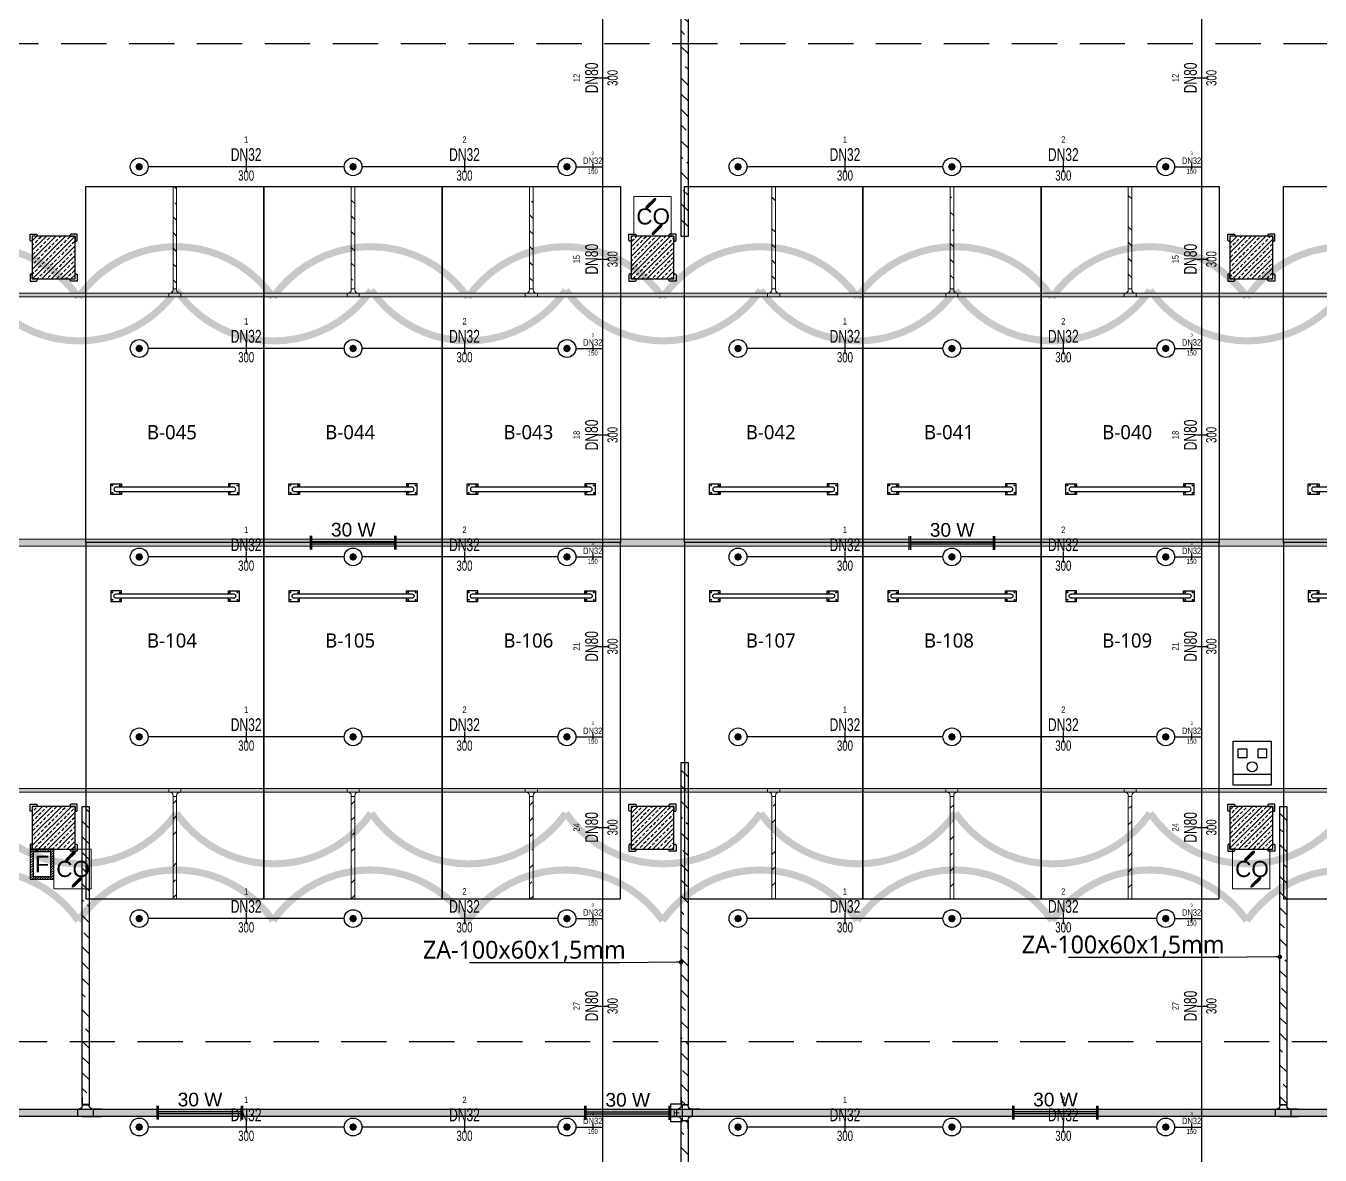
# Model space of a CAD drawing. Header units: millimetres. Extents: x -379292 to 1221486, y 92049 to 447512.
# Drawn here: x -141845 to -123689, y 252025 to 267871 of the extents above; entities that cross this region are included whole.
import ezdxf
from ezdxf import colors
from ezdxf.entities.mleader import LeaderData, LeaderLine
from ezdxf.enums import TextEntityAlignment as Align
from ezdxf.math import Vec2, Vec3

# ---------------------------------------------------------------- set-up
doc = ezdxf.new("R2010")
doc.units = ezdxf.units.MM
doc.linetypes.add('HIDDEN', pattern=[9.525, 6.35, -3.175])
for name, color, linetype in [('-M-YNGN-BORUID', 7, 'Continuous'), ('-M-YNGN-BORUUZUN', 7, 'Continuous'), ('-M-YNGN-BORUYUK', 7, 'Continuous'), ('-M-YNGN-SPR-YUK', 7, 'Continuous'), ('-M-YNGN-ZON2-CAP-', 7, 'Continuous'), ('-M-YNGN-ZON2-SPR-', 7, 'Continuous'), ('05_HATCH CONCRETE', 141, 'Continuous'), ('05_SYMBOL', 2, 'Continuous'), ('08_FIRE ALARM BUTTON', 4, 'Continuous'), ('08_LAMP', 4, 'Continuous'), ('08_SOCKET', 4, 'Continuous'), ('202-A-Y-MahalAd', 141, 'Continuous'), ('E_CT_ZA', 6, 'Continuous'), ('EYazı', 7, 'Continuous')]:
    doc.layers.add(name, color=color, linetype=linetype)
doc.layers.add('-M-YNGN-SPR-CAPCIZGI', color=188, linetype='Continuous', plot=False)
for name, color, linetype, lineweight in [('-M-YNGN-ZON2', 4, 'SP', 30), ('08_DEDECTOR', 3, 'Continuous', 9), ('E_CT_AYDINLATMA', 3, 'Continuous', 9), ('E_CT_KIRMIZI', 1, 'Continuous', 9)]:
    doc.layers.add(name, color=color, linetype=linetype, lineweight=lineweight)
doc.styles.add('CIZGI', font='tahoma.ttf', dxfattribs={"width": 0.8, "oblique": 20})
doc.styles.add('HCAD', font='HCAD.SHX', dxfattribs={"width": 0.8, "height": 0.2})
doc.styles.add('PIPESIZE', font='hcad.shx', dxfattribs={"width": 0.8})
doc.styles.add('SPR-NOT', font='romans.shx')
doc.styles.get("Standard").update_dxf_attribs({"font": 'segoeuil.ttf'})
doc.styles.add('YAZI-2', font='arial.ttf', dxfattribs={"height": 2})
doc.styles.add('YAZI-2.5', font='arial.ttf', dxfattribs={"height": 2.5})
doc.styles.add('YAZI-3', font='arial.ttf', dxfattribs={"height": 3})
doc.linetypes.add('SP', pattern='A,2,-0.1,["SP",CIZGI,S=0.14,R=0.2,X=0,Y=-0.07],-0.255', length=2.355)
pattern_1 = [(225, (905000, -3e-07), (67.351921, -67.351921), []), (225, (904932.65, -3e-07), (67.351921, -67.351921), [47.625, -23.8125])]

# ---------------------------------------------------------------- blocks, each defined once
blk = doc.blocks.new('202_Vida')
at = {"color": 0, "linetype": 'ByBlock', "ltscale": 0.2}
for points in [[(1, 0), (-1, 0)], [(0, 1), (0, -1)]]:
    blk.add_lwpolyline(points, dxfattribs=at)
at = {"color": 0, "linetype": 'ByBlock'}
for radius in [0.42, 0.23, 0.155]:
    blk.add_circle((0, 0), radius, dxfattribs=at)
blk = doc.blocks.new('202_Stoper')
at = {"color": 0, "linetype": 'ByBlock'}
for points in [[(-750, -30), (-750, -75), (-900, -75), (-900, 75), (-750, 75), (-750, 30)], [(750, -30), (750, -75), (900, -75), (900, 75), (750, 75), (750, 30)]]:
    blk.add_lwpolyline(points, dxfattribs=at)
blk.add_lwpolyline([(825, -30, 1), (825, 30), (-825, 30, 1), (-825, -30)], format="xyb", close=True, dxfattribs=at)
at = {"color": 0, "linetype": 'ByBlock', "yscale": 10, "zscale": 10, "rotation": 180}
for p, xscale in [((-877, 53), -10), ((-772, 53), 10), ((772, 53), -10), ((877, 53), 10)]:
    blk.add_blockref('202_Vida', p, dxfattribs=dict(at, xscale=xscale))
at = {"color": 0, "linetype": 'ByBlock', "yscale": 10, "zscale": 10}
for p, xscale in [((-877, -52), 10), ((-772, -52), -10), ((772, -52), 10), ((877, -52), -10)]:
    blk.add_blockref('202_Vida', p, dxfattribs=dict(at, xscale=xscale))
blk = doc.blocks.new('202_Mahalblok')
at = {"color": 0, "linetype": 'ByBlock', "flags": 128}
blk.add_lwpolyline([(0, 0), (0, 5000), (2500, 5000), (2500, 0)], close=True, dxfattribs=at)
at = {"color": 252}
blk.add_blockref('202_Stoper', (1250, 750), dxfattribs=at)
at = {"color": 0, "linetype": 'ByBlock', "ltscale": 25}
blk.add_attdef('MAHALNO', text='', height=200, dxfattribs=at).set_placement((1209, 1390), align=Align.BOTTOM_CENTER)
blk = doc.blocks.new('bariyer')
at = {"color": 8, "ltscale": 25}
blk.add_lwpolyline([(0, -70), (15, -70, 0.414214), (30, -55), (30, 30), (-55, 30, 0.414214), (-70, 15), (-70, 0), (0, 0)], format="xyb", close=True, dxfattribs=at)
blk = doc.blocks.new('OtoParkBodrumKatMimari')
at = {"layer": '05_HATCH CONCRETE'}
h = blk.add_hatch(dxfattribs=at)
h.set_pattern_fill('ANSI33', color=8, scale=15, angle=180, style=0)
h.set_pattern_definition(pattern_1)
h.paths.add_polyline_path([(105200, 164100), (104600, 164100), (104600, 163500), (105200, 163500)])
h = blk.add_hatch(dxfattribs=at)
h.set_pattern_fill('ANSI33', color=8, scale=15, angle=180, style=0)
h.set_pattern_definition(pattern_1)
h.paths.add_polyline_path([(113600, 164100), (113000, 164100), (113000, 163500), (113600, 163500)])
h = blk.add_hatch(dxfattribs=at)
h.set_pattern_fill('ANSI33', color=8, scale=15, angle=180, style=0)
h.set_pattern_definition(pattern_1)
h.paths.add_polyline_path([(122000, 164100), (121400, 164100), (121400, 163500), (122000, 163500)])
h = blk.add_hatch(dxfattribs=at)
h.set_pattern_fill('ANSI33', color=8, scale=15, angle=180, style=0)
h.set_pattern_definition(pattern_1)
h.paths.add_polyline_path([(105200, 156100), (104600, 156100), (104600, 155500), (105200, 155500)])
h = blk.add_hatch(dxfattribs=at)
h.set_pattern_fill('ANSI33', color=8, scale=15, angle=180, style=0)
h.set_pattern_definition(pattern_1)
h.paths.add_polyline_path([(113600, 156100), (113000, 156100), (113000, 155500), (113600, 155500)])
h = blk.add_hatch(dxfattribs=at)
h.set_pattern_fill('ANSI33', color=8, scale=15, angle=180, style=0)
h.set_pattern_definition(pattern_1)
h.paths.add_polyline_path([(122000, 156100), (121400, 156100), (121400, 155500), (122000, 155500)])
at = {"color": 5}
for points in [[(105200, 164100), (104600, 164100), (104600, 163500), (105200, 163500)], [(113600, 164100), (113000, 164100), (113000, 163500), (113600, 163500)], [(122000, 164100), (121400, 164100), (121400, 163500), (122000, 163500)], [(105200, 156100), (104600, 156100), (104600, 155500), (105200, 155500)], [(113600, 156100), (113000, 156100), (113000, 155500), (113600, 155500)], [(122000, 156100), (121400, 156100), (121400, 155500), (122000, 155500)]]:
    blk.add_lwpolyline(points, close=True, dxfattribs=at)
at = {"layer": '05_SYMBOL', "color": 252, "linetype": 'HIDDEN', "ltscale": 100}
blk.add_lwpolyline([(130500, 154800), (130500, 164800, 0.414214), (128500, 166800), (19400, 166800, 0.414214), (17400, 164800), (17400, 154800, 0.414214), (19400, 152800), (128500, 152800, 0.414214)], format="xyb", close=True, dxfattribs=at)
at = {"layer": '05_SYMBOL', "color": 8, "xscale": -1}
for p in [(104600, 164100), (113000, 164100), (121400, 164100), (104600, 156100), (113000, 156100), (121400, 156100)]:
    blk.add_blockref('bariyer', p, dxfattribs=at)
at = {"layer": '05_SYMBOL', "color": 8}
for p in [(105200, 164100), (113600, 164100), (122000, 164100), (105200, 156100), (113600, 156100), (122000, 156100)]:
    blk.add_blockref('bariyer', p, dxfattribs=at)
at = {"layer": '05_SYMBOL', "color": 8, "rotation": 180}
for p in [(104600, 163500), (113000, 163500), (121400, 163500), (104600, 155500), (113000, 155500), (121400, 155500)]:
    blk.add_blockref('bariyer', p, dxfattribs=at)
at = {"layer": '05_SYMBOL', "color": 8, "xscale": -1, "rotation": 180}
for p in [(105200, 163500), (113600, 163500), (122000, 163500), (105200, 155500), (113600, 155500), (122000, 155500)]:
    blk.add_blockref('bariyer', p, dxfattribs=at)
at = {"layer": '202-A-Y-MahalAd', "color": 8, "ltscale": 25}
for p, values in [((105350, 159800), {'MAHALNO': 'B-045'}), ((107850, 159800), {'MAHALNO': 'B-044'}), ((110350, 159800), {'MAHALNO': 'B-043'}), ((113750, 159800), {'MAHALNO': 'B-042'}), ((116250, 159800), {'MAHALNO': 'B-041'}), ((118750, 159800), {'MAHALNO': 'B-040'}), ((122150, 159800), {'MAHALNO': 'B-039'})]:
    blk.add_blockref('202_Mahalblok', p, dxfattribs=at).add_auto_attribs(values)
ref = blk.add_blockref('202_Mahalblok', (105350, 159800), dxfattribs=dict(at, xscale=-1, rotation=180))
ref.add_attrib('MAHALNO', 'B-104', dxfattribs={"layer": '0', "color": 0, "linetype": 'ByBlock', "ltscale": 25, "height": 200}).set_placement((106559, 158267), align=Align.BOTTOM_CENTER)
ref = blk.add_blockref('202_Mahalblok', (107850, 159800), dxfattribs=dict(at, xscale=-1, rotation=180))
ref.add_attrib('MAHALNO', 'B-105', dxfattribs={"layer": '0', "color": 0, "linetype": 'ByBlock', "ltscale": 25, "height": 200}).set_placement((109059, 158267), align=Align.BOTTOM_CENTER)
ref = blk.add_blockref('202_Mahalblok', (110350, 159800), dxfattribs=dict(at, xscale=-1, rotation=180))
ref.add_attrib('MAHALNO', 'B-106', dxfattribs={"layer": '0', "color": 0, "linetype": 'ByBlock', "ltscale": 25, "height": 200}).set_placement((111559, 158267), align=Align.BOTTOM_CENTER)
ref = blk.add_blockref('202_Mahalblok', (113750, 159800), dxfattribs=dict(at, xscale=-1, rotation=180))
ref.add_attrib('MAHALNO', 'B-107', dxfattribs={"layer": '0', "color": 0, "linetype": 'ByBlock', "ltscale": 25, "height": 200}).set_placement((114959, 158267), align=Align.BOTTOM_CENTER)
ref = blk.add_blockref('202_Mahalblok', (116250, 159800), dxfattribs=dict(at, xscale=-1, rotation=180))
ref.add_attrib('MAHALNO', 'B-108', dxfattribs={"layer": '0', "color": 0, "linetype": 'ByBlock', "ltscale": 25, "height": 200}).set_placement((117459, 158267), align=Align.BOTTOM_CENTER)
ref = blk.add_blockref('202_Mahalblok', (118750, 159800), dxfattribs=dict(at, xscale=-1, rotation=180))
ref.add_attrib('MAHALNO', 'B-109', dxfattribs={"layer": '0', "color": 0, "linetype": 'ByBlock', "ltscale": 25, "height": 200}).set_placement((119959, 158267), align=Align.BOTTOM_CENTER)
ref = blk.add_blockref('202_Mahalblok', (122150, 159800), dxfattribs=dict(at, xscale=-1, rotation=180))
ref.add_attrib('MAHALNO', 'B-110', dxfattribs={"layer": '0', "color": 0, "linetype": 'ByBlock', "ltscale": 25, "height": 200}).set_placement((123359, 158267), align=Align.BOTTOM_CENTER)
blk = doc.blocks.new('SP-C-UP-12')
at = {"ltscale": 10}
blk.add_line((0, 0), (0, 0), dxfattribs=at)
at = {"color": 1, "linetype": 'Continuous'}
blk.add_circle((0, 0), 12.5, dxfattribs=at)
at = {"ltscale": 10}
for points in [[(-5.4, 0), (-3.8, 3.8), (-3.8, -3.8), (0, 5.4)], [(-3.8, -3.8), (0, 5.4), (0, -5.4), (3.8, 3.8)], [(0, -5.4), (3.8, 3.8), (3.8, -3.8), (5.4, 0)]]:
    blk.add_solid(points, dxfattribs=at)
at = {"layer": '-M-YNGN-SPR-YUK', "style": 'SPR-NOT', "width": 0.5, "flags": 9}
for tag, p in [('YUK', (0, 17.8)), ('CAP', (0, 14.4)), ('TIP', (0.2, 10.8))]:
    blk.add_attdef(tag, text='', height=2.5, dxfattribs=at).set_placement(p, align=Align.MIDDLE_CENTER)
blk = doc.blocks.new('SPRKL100')
at = {"layer": '-M-YNGN-SPR-CAPCIZGI'}
blk.add_line((0, 0.43), (0, -0.43), dxfattribs=at)
at = {"layer": '-M-YNGN-BORUID', "color": 0, "style": 'HCAD', "width": 0.8, "flags": 1}
blk.add_attdef('DIC', text='', height=0.4, dxfattribs=at).set_placement((0, -1.69), align=Align.CENTER)
at = {"layer": '-M-YNGN-BORUUZUN', "color": 0, "style": 'HCAD', "width": 0.7}
blk.add_attdef('BOY', text='', height=0.8, dxfattribs=at).set_placement((0, -1.08), align=Align.CENTER)
at = {"layer": '-M-YNGN-BORUYUK', "color": 6, "style": 'PIPESIZE', "width": 0.8}
blk.add_attdef('YUK', text='', height=0.5, dxfattribs=at).set_placement((0, 1.87), align=Align.CENTER)
at = {"color": 0, "style": 'PIPESIZE', "width": 0.7}
blk.add_attdef('CAP', text='', height=1, dxfattribs=at).set_placement((0, 0.45), align=Align.CENTER)
blk = doc.blocks.new('A$C69E5DB5D')
at = {"layer": '-M-YNGN-ZON2', "ltscale": 500}
for p, q in [((-2610.9, 3212.4), (-2610.9, -1882.6)), ((-1770.9, 3212.4), (-1770.9, -1882.6)), ((-2973.4, 2117.4), (-3248.4, 2117.4)), ((-2673.4, 2117.4), (-2948.4, 2117.4)), ((-2648.4, 2117.4), (-2610.9, 2117.4)), ((-2133.4, 2117.4), (-2408.4, 2117.4)), ((-1833.4, 2117.4), (-2108.4, 2117.4)), ((-1808.4, 2117.4), (-1770.9, 2117.4)), ((-2973.4, 1862.4), (-3248.4, 1862.4)), ((-2673.4, 1862.4), (-2948.4, 1862.4)), ((-2648.4, 1862.4), (-2610.9, 1862.4)), ((-2133.4, 1862.4), (-2408.4, 1862.4)), ((-1833.4, 1862.4), (-2108.4, 1862.4)), ((-1808.4, 1862.4), (-1770.9, 1862.4)), ((-2973.4, 1569.9), (-3248.4, 1569.9)), ((-2673.4, 1569.9), (-2948.4, 1569.9)), ((-2648.4, 1569.9), (-2610.9, 1569.9)), ((-2133.4, 1569.9), (-2408.4, 1569.9)), ((-1833.4, 1569.9), (-2108.4, 1569.9)), ((-1808.4, 1569.9), (-1770.9, 1569.9)), ((-2973.4, 1317.4), (-3248.4, 1317.4)), ((-2673.4, 1317.4), (-2948.4, 1317.4)), ((-2648.4, 1317.4), (-2610.9, 1317.4)), ((-2133.4, 1317.4), (-2408.4, 1317.4)), ((-1833.4, 1317.4), (-2108.4, 1317.4)), ((-1808.4, 1317.4), (-1770.9, 1317.4)), ((-2973.4, 1062.4), (-3248.4, 1062.4)), ((-2673.4, 1062.4), (-2948.4, 1062.4)), ((-2648.4, 1062.4), (-2610.9, 1062.4)), ((-2133.4, 1062.4), (-2408.4, 1062.4)), ((-1833.4, 1062.4), (-2108.4, 1062.4)), ((-1808.4, 1062.4), (-1770.9, 1062.4)), ((-2973.4, 769.9), (-3248.4, 769.9)), ((-2673.4, 769.9), (-2948.4, 769.9)), ((-2648.4, 769.9), (-2610.9, 769.9)), ((-2133.4, 769.9), (-2408.4, 769.9)), ((-1833.4, 769.9), (-2108.4, 769.9)), ((-1808.4, 769.9), (-1770.9, 769.9))]:
    blk.add_line(p, q, dxfattribs=at)
at = {"layer": '-M-YNGN-ZON2-CAP-', "xscale": 18.00000000000004, "yscale": 18.00000000000004, "zscale": 18.00000000000004, "rotation": 90}
for p, values in [((-2609.2, 2242.1), {'YUK': '12', 'CAP': 'DN80', 'BOY': '300'}), ((-1769.2, 2242.1), {'YUK': '12', 'CAP': 'DN80', 'BOY': '300'}), ((-2609.2, 1987.7), {'YUK': '15', 'CAP': 'DN80', 'BOY': '300'}), ((-1769.2, 1987.7), {'YUK': '15', 'CAP': 'DN80', 'BOY': '300'}), ((-2609.2, 1741.1), {'YUK': '18', 'CAP': 'DN80', 'BOY': '300'}), ((-1769.2, 1741.1), {'YUK': '18', 'CAP': 'DN80', 'BOY': '300'}), ((-2609.2, 1444.3), {'YUK': '21', 'CAP': 'DN80', 'BOY': '300'}), ((-1769.2, 1444.3), {'YUK': '21', 'CAP': 'DN80', 'BOY': '300'}), ((-2609.2, 1190.4), {'YUK': '24', 'CAP': 'DN80', 'BOY': '300'}), ((-1769.2, 1190.4), {'YUK': '24', 'CAP': 'DN80', 'BOY': '300'}), ((-2609.2, 939.7), {'YUK': '27', 'CAP': 'DN80', 'BOY': '300'}), ((-1769.2, 939.7), {'YUK': '27', 'CAP': 'DN80', 'BOY': '300'})]:
    blk.add_blockref('SPRKL100', p, dxfattribs=at).add_auto_attribs(values)
at = {"layer": '-M-YNGN-ZON2-CAP-'}
for p, xscale, yscale, zscale, values in [((-3110.9, 2117.4), 18, 18, 18, {'YUK': '1', 'CAP': 'DN32', 'BOY': '300'}), ((-2804.6, 2117.4), 18, 18, 18, {'YUK': '2', 'CAP': 'DN32', 'BOY': '300'}), ((-2270.9, 2117.4), 18, 18, 18, {'YUK': '1', 'CAP': 'DN32', 'BOY': '300'}), ((-1964.6, 2117.4), 18, 18, 18, {'YUK': '2', 'CAP': 'DN32', 'BOY': '300'}), ((-2624.7, 2117.4), 9, 9, 9, {'YUK': '3', 'CAP': 'DN32', 'BOY': '150'}), ((-1784.7, 2117.4), 9, 9, 9, {'YUK': '3', 'CAP': 'DN32', 'BOY': '150'}), ((-3110.9, 1862.4), 18, 18, 18, {'YUK': '1', 'CAP': 'DN32', 'BOY': '300'}), ((-2804.6, 1862.4), 18, 18, 18, {'YUK': '2', 'CAP': 'DN32', 'BOY': '300'}), ((-2270.9, 1862.4), 18, 18, 18, {'YUK': '1', 'CAP': 'DN32', 'BOY': '300'}), ((-1964.6, 1862.4), 18, 18, 18, {'YUK': '2', 'CAP': 'DN32', 'BOY': '300'}), ((-2624.7, 1862.4), 9, 9, 9, {'YUK': '3', 'CAP': 'DN32', 'BOY': '150'}), ((-1784.7, 1862.4), 9, 9, 9, {'YUK': '3', 'CAP': 'DN32', 'BOY': '150'}), ((-3110.9, 1569.9), 18, 18, 18, {'YUK': '1', 'CAP': 'DN32', 'BOY': '300'}), ((-2804.6, 1569.9), 18, 18, 18, {'YUK': '2', 'CAP': 'DN32', 'BOY': '300'}), ((-2270.9, 1569.9), 18, 18, 18, {'YUK': '1', 'CAP': 'DN32', 'BOY': '300'}), ((-1964.6, 1569.9), 18, 18, 18, {'YUK': '2', 'CAP': 'DN32', 'BOY': '300'}), ((-2624.7, 1569.9), 9, 9, 9, {'YUK': '3', 'CAP': 'DN32', 'BOY': '150'}), ((-1784.7, 1569.9), 9, 9, 9, {'YUK': '3', 'CAP': 'DN32', 'BOY': '150'}), ((-3110.9, 1317.4), 18, 18, 18, {'YUK': '1', 'CAP': 'DN32', 'BOY': '300'}), ((-2804.6, 1317.4), 18, 18, 18, {'YUK': '2', 'CAP': 'DN32', 'BOY': '300'}), ((-2270.9, 1317.4), 18, 18, 18, {'YUK': '1', 'CAP': 'DN32', 'BOY': '300'}), ((-1964.6, 1317.4), 18, 18, 18, {'YUK': '2', 'CAP': 'DN32', 'BOY': '300'}), ((-2624.7, 1317.4), 9, 9, 9, {'YUK': '3', 'CAP': 'DN32', 'BOY': '150'}), ((-1784.7, 1317.4), 9, 9, 9, {'YUK': '3', 'CAP': 'DN32', 'BOY': '150'}), ((-3110.9, 1062.4), 18, 18, 18, {'YUK': '1', 'CAP': 'DN32', 'BOY': '300'}), ((-2804.6, 1062.4), 18, 18, 18, {'YUK': '2', 'CAP': 'DN32', 'BOY': '300'}), ((-2270.9, 1062.4), 18, 18, 18, {'YUK': '1', 'CAP': 'DN32', 'BOY': '300'}), ((-1964.6, 1062.4), 18, 18, 18, {'YUK': '2', 'CAP': 'DN32', 'BOY': '300'}), ((-2624.7, 1062.4), 9, 9, 9, {'YUK': '3', 'CAP': 'DN32', 'BOY': '150'}), ((-1784.7, 1062.4), 9, 9, 9, {'YUK': '3', 'CAP': 'DN32', 'BOY': '150'}), ((-3110.9, 769.9), 18, 18, 18, {'YUK': '1', 'CAP': 'DN32', 'BOY': '300'}), ((-2804.6, 769.9), 18, 18, 18, {'YUK': '2', 'CAP': 'DN32', 'BOY': '300'}), ((-2270.9, 769.9), 18, 18, 18, {'YUK': '1', 'CAP': 'DN32', 'BOY': '300'}), ((-1964.6, 769.9), 18, 18, 18, {'YUK': '2', 'CAP': 'DN32', 'BOY': '300'}), ((-2624.7, 769.9), 9, 9, 9, {'YUK': '3', 'CAP': 'DN32', 'BOY': '150'}), ((-1784.7, 769.9), 9, 9, 9, {'YUK': '3', 'CAP': 'DN32', 'BOY': '150'})]:
    blk.add_blockref('SPRKL100', p, dxfattribs=dict(at, xscale=xscale, yscale=yscale, zscale=zscale)).add_auto_attribs(values)
at = {"layer": '-M-YNGN-ZON2-SPR-'}
for p in [(-3260.9, 2117.4), (-2960.9, 2117.4), (-2660.9, 2117.4), (-2420.9, 2117.4), (-2120.9, 2117.4), (-1820.9, 2117.4), (-3260.9, 1862.4), (-2960.9, 1862.4), (-2660.9, 1862.4), (-2420.9, 1862.4), (-2120.9, 1862.4), (-1820.9, 1862.4), (-3260.9, 1569.9), (-2960.9, 1569.9), (-2660.9, 1569.9), (-2420.9, 1569.9), (-2120.9, 1569.9), (-1820.9, 1569.9), (-3260.9, 1317.4), (-2960.9, 1317.4), (-2660.9, 1317.4), (-2420.9, 1317.4), (-2120.9, 1317.4), (-1820.9, 1317.4), (-3260.9, 1062.4), (-2960.9, 1062.4), (-2660.9, 1062.4), (-2420.9, 1062.4), (-2120.9, 1062.4), (-1820.9, 1062.4), (-3260.9, 769.9), (-2960.9, 769.9), (-2660.9, 769.9), (-2420.9, 769.9), (-2120.9, 769.9), (-1820.9, 769.9)]:
    blk.add_blockref('SP-C-UP-12', p, dxfattribs=at)
blk = doc.blocks.new('*U613')
h = blk.add_hatch()
h.set_pattern_fill('ANSI33', color=0, scale=50, angle=1, style=0)
h.paths.add_polyline_path([(-52013, 100), (-146, 100), (-146, 0), (-52013, 0)])
at = {"color": 0}
blk.add_lwpolyline([(-52013, 100), (-146, 100), (-146, 0), (-52013, 0)], close=True, dxfattribs=at)
at = {"ltscale": 25, "flags": 1}
for tag, p in [('YUKSEKLIK', (-229, -149)), ('KALINLIK', (-229, -213))]:
    blk.add_attdef(tag, p, '', height=50, dxfattribs=at)
blk = doc.blocks.new('*U654')
h = blk.add_hatch()
h.set_pattern_fill('ANSI33', color=0, scale=50, angle=1, style=0)
h.paths.add_polyline_path([(-115024, 100), (-249, 100), (-249, 0), (-115024, 0)])
at = {"color": 0}
blk.add_lwpolyline([(-115024, 100), (-249, 100), (-249, 0), (-115024, 0)], close=True, dxfattribs=at)
at = {"ltscale": 25, "flags": 1}
for tag, p in [('YUKSEKLIK', (-229, -149)), ('KALINLIK', (-229, -213))]:
    blk.add_attdef(tag, p, '', height=50, dxfattribs=at)
blk = doc.blocks.new('*U682')
h = blk.add_hatch()
h.set_pattern_fill('ANSI33', color=0, scale=50, angle=1, style=0)
h.paths.add_polyline_path([(-14068, 100), (100307, 100), (100307, 0), (-14068, 0)])
at = {"color": 0}
blk.add_lwpolyline([(-14068, 100), (100307, 100), (100307, 0), (-14068, 0)], close=True, dxfattribs=at)
at = {"ltscale": 25, "flags": 1}
for tag, p in [('YUKSEKLIK', (-229, -149)), ('KALINLIK', (-229, -213))]:
    blk.add_attdef(tag, p, '', height=50, dxfattribs=at)
blk = doc.blocks.new('*U765')
h = blk.add_hatch()
h.set_pattern_fill('ANSI33', color=0, scale=50, angle=1, style=0)
h.paths.add_polyline_path([(-1851, 50), (57124, 50), (57124, 0), (-1851, 0)])
at = {"color": 0}
blk.add_lwpolyline([(-1851, 50), (57124, 50), (57124, 0), (-1851, 0)], close=True, dxfattribs=at)
at = {"ltscale": 25, "flags": 1}
for tag, p in [('YUKSEKLIK', (-229, -149)), ('KALINLIK', (-229, -213))]:
    blk.add_attdef(tag, p, '', height=50, dxfattribs=at)
blk = doc.blocks.new('*U766')
h = blk.add_hatch()
h.set_pattern_fill('ANSI33', color=0, scale=50, angle=1, style=0)
h.paths.add_polyline_path([(-1851, 50), (57124, 50), (57124, 0), (-1851, 0)])
at = {"color": 0}
blk.add_lwpolyline([(-1851, 50), (57124, 50), (57124, 0), (-1851, 0)], close=True, dxfattribs=at)
at = {"ltscale": 25, "flags": 1}
for tag, p in [('YUKSEKLIK', (-229, -149)), ('KALINLIK', (-229, -213))]:
    blk.add_attdef(tag, p, '', height=50, dxfattribs=at)
blk = doc.blocks.new('*U851')
h = blk.add_hatch()
h.set_pattern_fill('ANSI33', color=0, scale=50, angle=1, style=0)
h.paths.add_polyline_path([(-3866, 100), (324, 100), (324, 0), (-3866, 0)])
at = {"color": 0}
blk.add_lwpolyline([(-3866, 100), (324, 100), (324, 0), (-3866, 0)], close=True, dxfattribs=at)
at = {"ltscale": 25, "flags": 1}
for tag, p in [('YUKSEKLIK', (-229, -149)), ('KALINLIK', (-229, -213))]:
    blk.add_attdef(tag, p, '', height=50, dxfattribs=at)
blk = doc.blocks.new('*U360')
at = {"color": 0}
for p, q in [((264, 264), (-164, 264)), ((-60, 264), (-60, 164)), ((0, 264), (264, 264)), ((160, 264), (160, 164)), ((-164, 164), (-50, 164)), ((0, 0), (0, 114)), ((0, 104), (100, 104)), ((100, 0), (100, 114)), ((264, 164), (150, 164))]:
    blk.add_line(p, q, dxfattribs=at)
for centre, start, end in [((-50, 114), 0, 90), ((150, 114), 90, 180)]:
    blk.add_arc(centre, 50, start, end, dxfattribs=at)
blk = doc.blocks.new('*U861')
h = blk.add_hatch()
h.set_pattern_fill('ANSI33', color=0, scale=50, angle=1, style=0)
h.paths.add_polyline_path([(-4535, 100), (271, 100), (271, 0), (-4535, 0)])
at = {"color": 0}
blk.add_lwpolyline([(-4535, 100), (271, 100), (271, 0), (-4535, 0)], close=True, dxfattribs=at)
at = {"ltscale": 25, "flags": 1}
for tag, p in [('YUKSEKLIK', (-229, -149)), ('KALINLIK', (-229, -213))]:
    blk.add_attdef(tag, p, '', height=50, dxfattribs=at)
blk = doc.blocks.new('*U368')
at = {"color": 0}
for p, q in [((0, 428), (0, 314)), ((100, 428), (100, 314)), ((-164, 264), (-50, 264)), ((-60, 264), (-60, 164)), ((0, 324), (100, 324)), ((264, 264), (150, 264)), ((160, 264), (160, 164)), ((-164, 164), (-50, 164)), ((0, 0), (0, 114)), ((0, 104), (100, 104)), ((100, 0), (100, 114)), ((264, 164), (150, 164))]:
    blk.add_line(p, q, dxfattribs=at)
for centre, start, end in [((-50, 314), 270, 0), ((150, 314), 180, 270), ((-50, 114), 0, 90), ((150, 114), 90, 180)]:
    blk.add_arc(centre, 50, start, end, dxfattribs=at)
blk = doc.blocks.new('*U862')
h = blk.add_hatch()
h.set_pattern_fill('ANSI33', color=0, scale=50, angle=1, style=0)
h.paths.add_polyline_path([(-4363, 100), (-173, 100), (-173, 0), (-4363, 0)])
at = {"color": 0}
blk.add_lwpolyline([(-4363, 100), (-173, 100), (-173, 0), (-4363, 0)], close=True, dxfattribs=at)
at = {"ltscale": 25, "flags": 1}
for tag, p in [('YUKSEKLIK', (-229, -149)), ('KALINLIK', (-229, -213))]:
    blk.add_attdef(tag, p, '', height=50, dxfattribs=at)
blk = doc.blocks.new('*U865')
h = blk.add_hatch()
h.set_pattern_fill('ANSI33', color=0, scale=50, angle=1, style=0)
h.paths.add_polyline_path([(-3866, 100), (318, 100), (318, 0), (-3866, 0)])
at = {"color": 0}
blk.add_lwpolyline([(-3866, 100), (318, 100), (318, 0), (-3866, 0)], close=True, dxfattribs=at)
at = {"ltscale": 25, "flags": 1}
for tag, p in [('YUKSEKLIK', (-229, -149)), ('KALINLIK', (-229, -213))]:
    blk.add_attdef(tag, p, '', height=50, dxfattribs=at)
blk = doc.blocks.new('*U370')
at = {"color": 0}
for p, q in [((264, 264), (-164, 264)), ((-60, 264), (-60, 164)), ((0, 264), (264, 264)), ((160, 264), (160, 164)), ((-164, 164), (-50, 164)), ((0, 0), (0, 114)), ((0, 104), (100, 104)), ((100, 0), (100, 114)), ((264, 164), (150, 164))]:
    blk.add_line(p, q, dxfattribs=at)
for centre, start, end in [((-50, 114), 0, 90), ((150, 114), 90, 180)]:
    blk.add_arc(centre, 50, start, end, dxfattribs=at)
blk = doc.blocks.new('*U882')
h = blk.add_hatch()
h.set_pattern_fill('ANSI33', color=0, scale=50, angle=1, style=0)
h.paths.add_polyline_path([(-3747, 100), (-152, 100), (-152, 0), (-3747, 0)])
at = {"color": 0}
blk.add_lwpolyline([(-3747, 100), (-152, 100), (-152, 0), (-3747, 0)], close=True, dxfattribs=at)
at = {"ltscale": 25, "flags": 1}
for tag, p in [('YUKSEKLIK', (-229, -149)), ('KALINLIK', (-229, -213))]:
    blk.add_attdef(tag, p, '', height=50, dxfattribs=at)
blk = doc.blocks.new('_DOT')
at = {"color": 0, "linetype": 'ByBlock'}
blk.add_line((-0.5, 0), (-1, 0), dxfattribs=at)
at = {"color": 0, "linetype": 'ByBlock', "const_width": 0.5}
blk.add_lwpolyline([(-0.25, 0, 1), (0.25, 0, 1)], format="xyb", close=True, dxfattribs=at)
blk = doc.blocks.new('40 W SIVA ÜSTÜ ETANJ LED 50')
at = {"layer": '08_LAMP'}
for p, q in [((-625, -100), (-625, 100)), ((-605, -100), (-605, 100)), ((-605, 15), (605, 15)), ((605, -100), (605, 100)), ((625, -100), (625, 100)), ((-605, -15), (605, -15))]:
    blk.add_line(p, q, dxfattribs=at)
at = {"layer": '08_LAMP', "color": 2, "style": 'YAZI-2'}
blk.add_text('30 W', height=200, dxfattribs=at).set_placement((0, 90), align=Align.CENTER)
blk = doc.blocks.new('40 W SIVA ÜSTÜ ETANJ LED 50--')
at = {"layer": '08_LAMP'}
for p, q in [((-625, -100), (-625, 100)), ((-605, -100), (-605, 100)), ((-605, 15), (605, 15)), ((605, -100), (605, 100)), ((625, -100), (625, 100)), ((-605, -15), (605, -15))]:
    blk.add_line(p, q, dxfattribs=at)
at = {"layer": '08_LAMP', "color": 2, "style": 'YAZI-2'}
blk.add_text('30 W', height=200, dxfattribs=at).set_placement((0, 90), align=Align.CENTER)
blk = doc.blocks.new('40 W SIVA ÜSTÜ ETANJ LED E 50')
at = {"layer": '08_LAMP'}
for p, q in [((-625, -100), (-625, 100)), ((-605, -100), (-605, 100)), ((-605, 15), (605, 15)), ((605, -100), (605, 100)), ((625, -100), (625, 100)), ((-605, -15), (605, -15))]:
    blk.add_line(p, q, dxfattribs=at)
blk.add_lwpolyline([(625, -125), (800, -125), (800, 125), (625, 125)], close=True, dxfattribs=at)
at = {"layer": '08_LAMP', "color": 2, "style": 'YAZI-2'}
blk.add_text('30 W', height=200, dxfattribs=at).set_placement((0, 90), align=Align.CENTER)
blk.add_text('E', height=125, dxfattribs=at).set_placement((713, 0), align=Align.MIDDLE)
blk = doc.blocks.new('PRIZKOM 50')
at = {"layer": '08_SOCKET', "color": 3}
for p, q in [((-191, 0), (-191, 439)), ((-191, 439), (191, 439)), ((191, 439), (191, 0)), ((-191, 335), (191, 335)), ((-145, 76), (-145, 165)), ((-145, 165), (-61, 165)), ((-61, 165), (-61, 76)), ((54, 165), (139, 165)), ((54, 76), (54, 165)), ((139, 165), (139, 76)), ((191, 0), (-191, 0)), ((-61, 76), (-145, 76)), ((139, 76), (54, 76))]:
    blk.add_line(p, q, dxfattribs=at)
blk.add_circle((-1, 256), 50.5, dxfattribs=at)
blk = doc.blocks.new('CO 250')
at = {"layer": '08_DEDECTOR'}
for p, q in [((17, 243), (-84, 142)), ((45, 251), (-74, 132)), ((37, 223), (-64, 122)), ((45, 250), (45, 243)), ((114, -136), (-5, -255)), ((104, -126), (3, -227)), ((124, -146), (23, -247)), ((-5, -247), (-5, -255)), ((-5, -255), (3, -255))]:
    blk.add_line(p, q, dxfattribs=at)
at = {"layer": '08_DEDECTOR', "ltscale": 25}
blk.add_lwpolyline([(-262, 278), (-262, -278), (262, -278), (262, 278)], close=True, dxfattribs=at)
at = {"layer": '08_DEDECTOR'}
for centre, radius, start, end in [((37, 223), 27.7, 72.9688, 135), ((17, 243), 27.7, 315, 0), ((-55, 112), 41.6, 135, 180), ((-55, 112), 27.7, 135, 180), ((-55, 112), 13.9, 135, 180), ((95, -116), 13.9, 315, 350.4112), ((95, -116), 27.7, 315, 355.2224), ((95, -116), 41.6, 315, 356.817), ((23, -247), 27.7, 135, 180), ((3, -227), 27.7, 270, 315)]:
    blk.add_arc(centre, radius, start, end, dxfattribs=at)
at = {"layer": '08_DEDECTOR', "color": 3, "style": 'YAZI-3'}
blk.add_text('CO', height=225, dxfattribs=at).set_placement((-226, -113))
blk = doc.blocks.new('YIB ORT')
at = {"layer": '08_FIRE ALARM BUTTON'}
h = blk.add_hatch(dxfattribs=at)
h.set_pattern_fill('ANSI31', color=1, scale=3.125)
h.paths.add_polyline_path([(65.625, 168.75), (-65.625, 168.75), (-65.625, 84.375), (-50, 84.375), (-50, 153.125), (50, 153.125), (50, 15.625), (-50, 15.625), (-50, 84.375), (-65.625, 84.375), (-65.625, 0), (65.625, 0)])
for points in [[(-65.625, 168.75), (-65.625, 0), (65.625, 0), (65.625, 168.75)], [(-50, 153.125), (-50, 15.625), (50, 15.625), (50, 153.125)]]:
    blk.add_lwpolyline(points, close=True, dxfattribs=at)
at = {"layer": '08_FIRE ALARM BUTTON', "color": 3, "style": 'YAZI-2.5'}
blk.add_text('F', height=93.75, dxfattribs=at).set_placement((0, 84.375), align=Align.MIDDLE_CENTER)
blk = doc.blocks.new('*U1011')
h = blk.add_hatch()
h.set_pattern_fill('ANSI33', color=0, scale=50, angle=1, style=0)
h.paths.add_polyline_path([(-2093, 50), (-653, 50), (-653, 0), (-2093, 0)])
at = {"color": 0}
blk.add_lwpolyline([(-2093, 50), (-653, 50), (-653, 0), (-2093, 0)], close=True, dxfattribs=at)
at = {"ltscale": 25, "flags": 1}
for tag, p in [('YUKSEKLIK', (-229, -149)), ('KALINLIK', (-229, -213))]:
    blk.add_attdef(tag, p, '', height=50, dxfattribs=at)
blk = doc.blocks.new('*U1012')
at = {"color": 0}
for p, q in [((214, 214), (-164, 214)), ((-60, 214), (-60, 164)), ((0, 214), (214, 214)), ((110, 214), (110, 164)), ((-164, 164), (-50, 164)), ((0, 0), (0, 114)), ((0, 104), (50, 104)), ((50, 0), (50, 114)), ((214, 164), (100, 164))]:
    blk.add_line(p, q, dxfattribs=at)
for centre, start, end in [((-50, 114), 0, 90), ((100, 114), 90, 180)]:
    blk.add_arc(centre, 50, start, end, dxfattribs=at)

msp = doc.modelspace()

# ---------------------------------------------------------------- block references
at = {"color": 8}
msp.add_blockref('OtoParkBodrumKatMimari', (-246354.8, 100818.8), dxfattribs=at)

# ---------------------------------------------------------------- next in the draw order: linework, layer by layer
at = {"color": 30, "const_width": 100}
for points in [[(-143840.8, 264061.1, -0.5205671), (-141108.9, 264061.1, -0.5205671), (-138377, 264061.1, -0.5205671), (-135645.1, 264061.1, -0.5205671), (-132913.2, 264061.1, -0.5205671), (-130181.3, 264061.1, -0.5205671), (-127449.4, 264061.1, -0.5205671), (-124717.5, 264061.1, -0.5205671), (-121985.6, 264061.1, -0.5205671), (-119253.7, 264061.1, -0.5205671), (-116521.8, 264061.1, -0.5205671), (-113789.9, 264061.1, -0.5205671), (-111058, 264061.1, -0.5205671), (-108326.2, 264061.1, -0.5205671), (-105594.3, 264061.1, -0.5205671), (-102862.4, 264061.1, -0.5205671), (-100130.5, 264061.1, -0.5205671)], [(-98755.3, 264161.4, -0.5205671), (-101487.2, 264161.4, -0.5205671), (-104219.1, 264161.4, -0.5205671), (-106951, 264161.4, -0.5205671), (-109682.9, 264161.4, -0.5205671), (-112414.7, 264161.4, -0.5205671), (-115146.6, 264161.4, -0.5205671), (-117878.5, 264161.4, -0.5205671), (-120610.4, 264161.4, -0.5205671), (-123342.3, 264161.4, -0.5205671), (-126074.2, 264161.4, -0.5205671), (-128806.1, 264161.4, -0.5205671), (-131538, 264161.4, -0.5205671), (-134269.9, 264161.4, -0.5205671), (-137001.8, 264161.4, -0.5205671), (-139733.7, 264161.4, -0.5205671), (-142465.6, 264161.4, -0.5205671)], [(-98755.3, 256823, -0.5205671), (-101487.2, 256823, -0.5205671), (-104219.1, 256823, -0.5205671), (-106951, 256823, -0.5205671), (-109682.9, 256823, -0.5205671), (-112414.7, 256823, -0.5205671), (-115146.6, 256823, -0.5205671), (-117878.5, 256823, -0.5205671), (-120610.4, 256823, -0.5205671), (-123342.3, 256823, -0.5205671), (-126074.2, 256823, -0.5205671), (-128806.1, 256823, -0.5205671), (-131538, 256823, -0.5205671), (-134269.9, 256823, -0.5205671), (-137001.8, 256823, -0.5205671), (-139733.7, 256823, -0.5205671), (-142465.6, 256823, -0.5205671)], [(-143840.8, 255315.3, -0.5205671), (-141108.9, 255315.3, -0.5205671), (-138377, 255315.3, -0.5205671), (-135645.1, 255315.3, -0.5205671), (-132913.2, 255315.3, -0.5205671), (-130181.3, 255315.3, -0.5205671), (-127449.4, 255315.3, -0.5205671), (-124717.5, 255315.3, -0.5205671), (-121985.6, 255315.3, -0.5205671), (-119253.7, 255315.3, -0.5205671), (-116521.8, 255315.3, -0.5205671), (-113789.9, 255315.3, -0.5205671), (-111058, 255315.3, -0.5205671), (-108326.2, 255315.3, -0.5205671), (-105594.3, 255315.3, -0.5205671), (-102862.4, 255315.3, -0.5205671), (-100130.5, 255315.3, -0.5205671)]]:
    msp.add_lwpolyline(points, format="xyb", dxfattribs=at)

# ---------------------------------------------------------------- next in the draw order: block references
at = {"layer": '-M-YNGN-ZON2', "ltscale": 25, "xscale": 10, "yscale": 10, "zscale": 10}
msp.add_blockref('A$C69E5DB5D', (-107645.9, 244719.5), dxfattribs=at)
at = {"layer": '08_DEDECTOR'}
for p in [(-133054.8, 265197.2), (-141192.3, 256040.3), (-124654.8, 256040.3)]:
    msp.add_blockref('CO 250', p, dxfattribs=at)
at = {"layer": '08_DEDECTOR', "xscale": 2.5, "yscale": 2.5, "zscale": 2.5}
msp.add_blockref('YIB ORT', (-141618.9, 255896.9), dxfattribs=at)
at = {"layer": '08_LAMP', "xscale": 0.96, "yscale": 0.96, "zscale": 0.96}
for name, p in [('40 W SIVA ÜSTÜ ETANJ LED 50', (-137252.1, 260618.8)), ('40 W SIVA ÜSTÜ ETANJ LED 50', (-128852.1, 260615.8)), ('40 W SIVA ÜSTÜ ETANJ LED 50--', (-139402.1, 252622.2)), ('40 W SIVA ÜSTÜ ETANJ LED E 50', (-133402.1, 252618)), ('40 W SIVA ÜSTÜ ETANJ LED 50--', (-127402.1, 252622.2))]:
    msp.add_blockref(name, p, dxfattribs=at)
at = {"layer": '08_SOCKET', "xscale": 1.4, "yscale": 1.4, "zscale": 1.4, "rotation": 180}
msp.add_blockref('PRIZKOM 50', (-124644, 257832.7), dxfattribs=at)
at = {"layer": 'E_CT_AYDINLATMA', "xscale": -1, "rotation": 180}
msp.add_blockref('*U613', (-120091.5, 260669.8), dxfattribs=at)
at = {"layer": 'E_CT_AYDINLATMA'}
msp.add_blockref('*U682', (-215536.5, 252568.8), dxfattribs=at)
at = {"layer": 'E_CT_KIRMIZI', "color": 1}
for name, p, rotation in [('*U1011', (-139779.8, 263525.8), 270), ('*U1011', (-137279.8, 263525.8), 270), ('*U1011', (-134779.8, 263525.8), 270), ('*U1011', (-131379.8, 263525.8), 270), ('*U1011', (-128879.8, 263525.8), 270), ('*U1011', (-126379.8, 263525.8), 270), ('*U766', (-116880.6, 264118.8), 180), ('*U765', (-116880.6, 257168.8), 180)]:
    msp.add_blockref(name, p, dxfattribs=dict(at, rotation=rotation))
at = {"layer": 'E_CT_KIRMIZI', "color": 2, "rotation": 180}
for p in [(-139729.8, 264282.8), (-137229.8, 264282.8), (-134729.8, 264282.8), (-131329.8, 264282.8), (-128829.8, 264282.8), (-126329.8, 264282.8)]:
    msp.add_blockref('*U1012', p, dxfattribs=at)
at = {"layer": 'E_CT_KIRMIZI', "color": 2, "xscale": -1}
for p in [(-139729.8, 256954.8), (-137229.8, 256954.8), (-134729.8, 256954.8), (-131329.8, 256954.8), (-128829.8, 256954.8), (-126329.8, 256954.8)]:
    msp.add_blockref('*U1012', p, dxfattribs=at)
at = {"layer": 'E_CT_KIRMIZI', "color": 1, "xscale": -1, "rotation": 270}
for p in [(-139779.8, 257711.7), (-137279.8, 257711.7), (-134779.8, 257711.7), (-131379.8, 257711.7), (-128879.8, 257711.7), (-126379.8, 257711.7)]:
    msp.add_blockref('*U1011', p, dxfattribs=at)
at = {"layer": 'E_CT_ZA', "color": 112}
for name, p, rotation in [('*U882', (-132554.8, 268660.6), 90), ('*U861', (-132654.8, 253000.2), 270), ('*U865', (-141054.8, 253052.3), 270), ('*U851', (-124254.8, 253052.3), 270), ('*U654', (-230054.1, 252668.8), 180), ('*U862', (-132554.8, 252681.9), 90)]:
    msp.add_blockref(name, p, dxfattribs=dict(at, rotation=rotation))
at = {"layer": 'E_CT_ZA', "color": 2, "xscale": -1, "rotation": 180}
for name, p in [('*U370', (-141054.8, 252832.8)), ('*U368', (-132654.8, 252832.8)), ('*U360', (-124254.8, 252832.8))]:
    msp.add_blockref(name, p, dxfattribs=at)

# ---------------------------------------------------------------- next in the draw order: leaders
at = {"layer": 'EYazı', "color": 7}
ml = msp.add_multileader_mtext('Standard', dxfattribs=at)
ml.set_content('ZA-100x60x1,5mm', color=7)
ml.set_leader_properties(color=1)
ml.set_arrow_properties(name='DOT')
ml.build(insert=Vec2(0, 0))
ml.multileader.update_dxf_attribs({"text_left_attachment_type": 6, "text_right_attachment_type": 6, "dogleg_length": 50, "arrow_head_size": 62.5})
ctx = ml.context
ctx.base_point, ctx.char_height, ctx.arrow_head_size, ctx.landing_gap_size, ctx.plane_origin = Vec3(-127899.1, 254798.9), 250, 62.5, 25, Vec3(-125706.9, 254755.2)
ctx.left_attachment, ctx.right_attachment = 6, 6
notes = []
notes.append((ctx, [(0, (1, 1, 0), (-125112.1, 254798.9), (-1, 0), 62.5, [(0, [(-124254.8, 254805.6)], 0, [])])]))
ctx.mtext.insert, ctx.mtext.width, ctx.mtext.defined_height, ctx.mtext.line_spacing_style, ctx.mtext.flow_direction = Vec3(-127874.1, 255105.6), 2000, 439.9, 2, 5
ml = msp.add_multileader_mtext('Standard', dxfattribs=at)
ml.set_content('ZA-100x60x1,5mm', color=7)
ml.set_leader_properties(color=1)
ml.set_arrow_properties(name='DOT')
ml.build(insert=Vec2(0, 0))
ml.multileader.update_dxf_attribs({"text_left_attachment_type": 6, "text_right_attachment_type": 6, "dogleg_length": 50, "arrow_head_size": 62.5})
ctx = ml.context
ctx.base_point, ctx.char_height, ctx.arrow_head_size, ctx.landing_gap_size, ctx.plane_origin = Vec3(-136299.1, 254725), 250, 62.5, 25, Vec3(-134106.9, 254681.3)
ctx.left_attachment, ctx.right_attachment = 6, 6
notes.append((ctx, [(0, (1, 1, 0), (-133512.1, 254725), (-1, 0), 62.5, [(0, [(-132654.8, 254731.7)], 0, [])])]))
ctx.mtext.insert, ctx.mtext.width, ctx.mtext.defined_height, ctx.mtext.line_spacing_style, ctx.mtext.flow_direction = Vec3(-136274.1, 255031.7), 2000, 439.9, 2, 5
for ctx, leaders in notes:
    for number, flags, end, landing, length, lines in leaders:
        leader = LeaderData()
        leader.index, (leader.has_last_leader_line, leader.has_dogleg_vector, leader.attachment_direction) = number, flags
        leader.last_leader_point, leader.dogleg_vector, leader.dogleg_length = Vec3(end), Vec3(landing), length
        for number, points, colour, breaks in lines:
            line = LeaderLine()
            line.index, line.vertices, line.color, line.breaks = number, Vec3.list(points), colors.encode_raw_color(colour), breaks
            leader.lines.append(line)
        ctx.leaders.append(leader)

doc.saveas('drawing.dxf')
